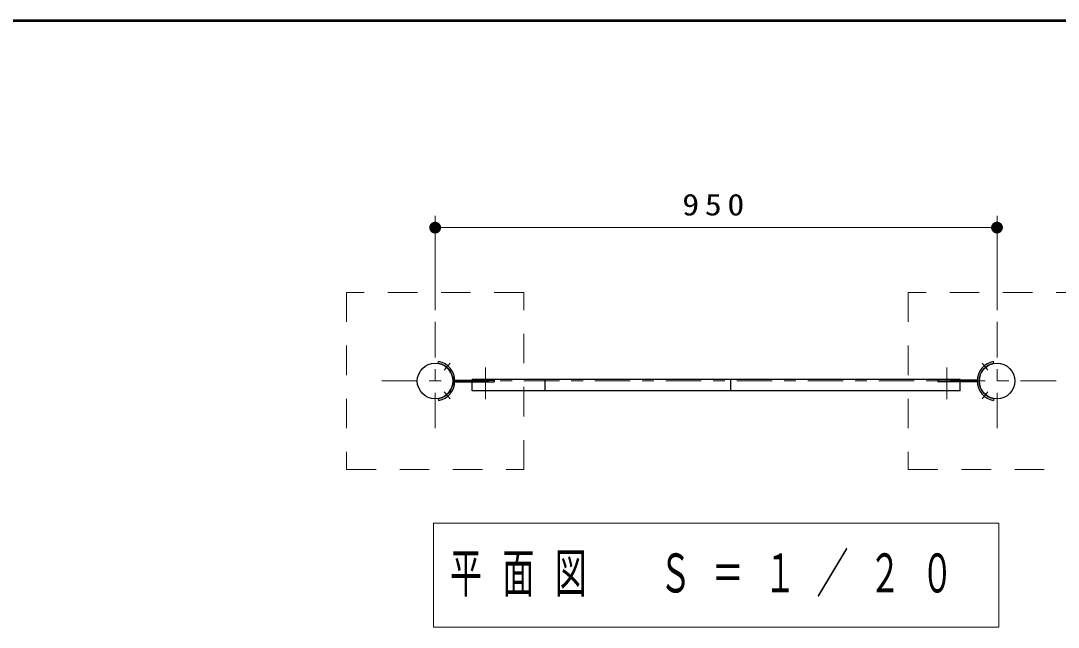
# Model space of a CAD drawing. Units: millimetres on the paper, scale 1:20. Extents: x -385 to 0, y 0 to 267.
# Drawn here: x -306.1 to -218.3, y 215.7 to 267 of the extents above; entities that cross this region are included whole.
import ezdxf

# ---------------------------------------------------------------- set-up
doc = ezdxf.new("R2010")
doc.units = ezdxf.units.MM
doc.linetypes.add('USER1', pattern=[4.5, 2.5, -2])
doc.linetypes.add('USER2', pattern=[6, 3, -1, 1, -1])
doc.layers.add('1_20', color=7, linetype='Continuous', lineweight=25)
doc.layers.add('NAKAMURA図枠', color=7, linetype='Continuous', lineweight=13)
doc.styles.add('ＭＳ ゴシック', font='')
doc.styles.get('ＭＳ ゴシック').set_extended_font_data('MS Gothic')

# ---------------------------------------------------------------- blocks, each defined once
blk = doc.blocks.new('filled_dot')
at = {"color": 0, "linetype": 'Continuous', "lineweight": -2, "const_width": 1.25}
blk.add_lwpolyline([(-0.625, 0, 1), (0.625, 0, 1)], format="xyb", close=True, dxfattribs=at)

msp = doc.modelspace()

# ---------------------------------------------------------------- linework, layer by layer
at = {"layer": '1_20', "lineweight": 13}
for p, q in [((-271.02, 242.522), (-271.02, 250.497)), ((-223.52, 242.522), (-223.52, 250.497)), ((-271.02, 249.497), (-223.52, 249.497)), ((-271.17, 224.488), (-271.17, 215.688)), ((-223.37, 224.488), (-271.17, 224.488)), ((-223.37, 215.688), (-223.37, 224.488)), ((-271.17, 215.688), (-223.37, 215.688))]:
    msp.add_line(p, q, dxfattribs=at)
at = {"layer": '1_20', "linetype": 'USER1', "lineweight": 13}
for p, q in [((-278.52, 244.022), (-278.52, 229.022)), ((-263.52, 244.022), (-278.52, 244.022)), ((-263.52, 229.022), (-263.52, 244.022)), ((-231.02, 244.022), (-231.02, 229.022)), ((-216.02, 244.022), (-231.02, 244.022)), ((-278.52, 229.022), (-263.52, 229.022)), ((-231.02, 229.022), (-216.02, 229.022))]:
    msp.add_line(p, q, dxfattribs=at)
at = {"layer": '1_20', "linetype": 'USER2', "lineweight": 13}
for p, q in [((-271.02, 241.522), (-271.02, 231.522)), ((-223.52, 241.522), (-223.52, 231.522)), ((-270.25, 237.44), (-269.758, 238.026)), ((-224.291, 237.44), (-224.782, 238.026)), ((-266.77, 237.652), (-266.77, 234.992)), ((-227.77, 237.652), (-227.77, 234.992)), ((-218.52, 236.522), (-276.02, 236.522)), ((-270.25, 235.603), (-269.758, 235.018)), ((-224.291, 235.603), (-224.782, 235.018))]:
    msp.add_line(p, q, dxfattribs=at)
at = {"layer": '1_20'}
for p, q in [((-270.758, 238.011), (-270.73, 238.169)), ((-223.783, 238.011), (-223.811, 238.169)), ((-270.758, 235.032), (-270.73, 234.875)), ((-223.783, 235.032), (-223.811, 234.875))]:
    msp.add_line(p, q, dxfattribs=at)
at = {"layer": '1_20', "color": 253}
for p, q in [((-269.355, 236.442), (-266.02, 236.442)), ((-269.348, 236.602), (-266.02, 236.602)), ((-266.02, 236.602), (-266.02, 236.442)), ((-225.193, 236.602), (-228.52, 236.602)), ((-228.52, 236.602), (-228.52, 236.442)), ((-225.185, 236.442), (-228.52, 236.442))]:
    msp.add_line(p, q, dxfattribs=at)
at = {"layer": '1_20', "color": 1}
for p, q in [((-267.895, 235.692), (-267.895, 236.642)), ((-226.645, 236.642), (-267.895, 236.642)), ((-261.716, 235.692), (-261.716, 236.642)), ((-246.02, 235.692), (-246.02, 236.642)), ((-226.645, 235.692), (-226.645, 236.642)), ((-226.645, 235.692), (-267.895, 235.692))]:
    msp.add_line(p, q, dxfattribs=at)
at = {"layer": '1_20'}
for centre in [(-271.02, 236.522), (-223.52, 236.522)]:
    msp.add_circle(centre, 1.512, dxfattribs=at)
for centre, radius, start, end in [((-271.02, 236.522), 1.512, 280, 80), ((-271.02, 236.522), 1.673, 280, 80), ((-223.52, 236.522), 1.673, 100, 260), ((-223.52, 236.522), 1.512, 100, 260)]:
    msp.add_arc(centre, radius, start, end, dxfattribs=at)
at = {"layer": 'NAKAMURA図枠', "lineweight": 50}
msp.add_line((0, 267), (-385, 267), dxfattribs=at)

# ---------------------------------------------------------------- block references
at = {"layer": '1_20', "lineweight": 13, "xscale": 0.4, "yscale": 0.4}
msp.add_blockref('filled_dot', (-271.02, 249.497), dxfattribs=at)
at = {"layer": '1_20', "lineweight": 13, "xscale": 0.4, "yscale": 0.4, "rotation": 180}
msp.add_blockref('filled_dot', (-223.52, 249.497), dxfattribs=at)

# ---------------------------------------------------------------- texts
at = {"layer": '1_20', "style": 'ＭＳ ゴシック'}
for s, insert, char_height, attachment_point in [('\\T1.33;\\W1.15;950', (-247.27, 250.497), 1.833, 8), ('\\T1.64;\\W0.6;平面図\u3000Ｓ＝１／２０', (-269.77, 220.088), 3.299, 4)]:
    msp.add_mtext(s, dxfattribs=dict(at, insert=insert, char_height=char_height, attachment_point=attachment_point))

doc.saveas('drawing.dxf')
